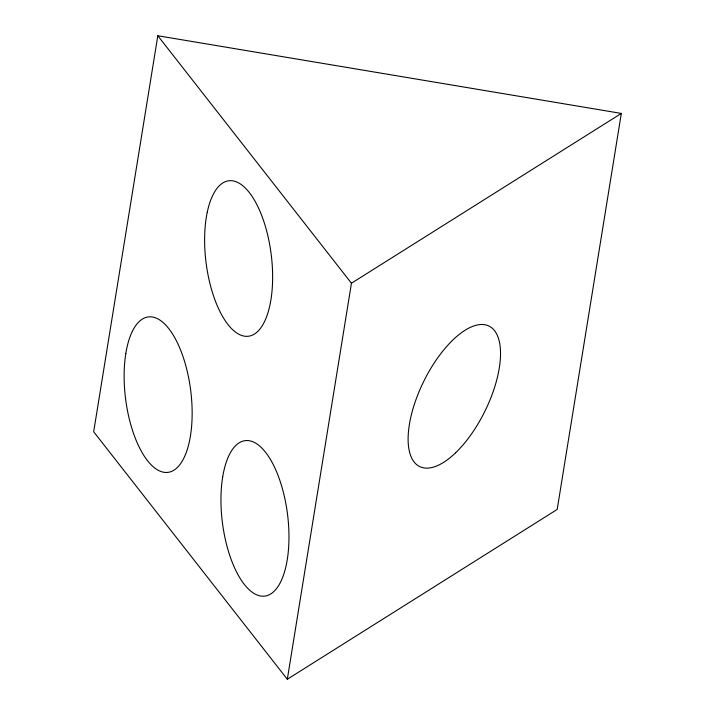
<?xml version="1.0" encoding="UTF-8"?>
<svg xmlns="http://www.w3.org/2000/svg" width="715" height="715" viewBox="0 0 715 715"><rect width="100%" height="100%" fill="white"/><g stroke="black" fill="none" stroke-linecap="round" stroke-linejoin="round"><path stroke-width="1.07" d="M157.809 35.75L93.674 431.771L287.314 679.25L557.191 509.438L621.326 113.417L157.809 35.75L351.449 283.229L287.314 679.25M351.449 283.229L621.326 113.417M455.634 452.765A78.337 34.034 -63.7 0 0 493.69 329.651A78.337 34.034 -63.7 0 0 413.645 406.594A78.337 34.034 -63.7 0 0 455.634 452.765M125.84 353.389A78.337 32.819 82.8 0 0 164.995 472.418A78.337 32.819 82.8 0 0 183.514 358.099A78.337 32.819 82.8 0 0 125.84 353.389M222.66 477.128A78.337 32.819 82.8 0 0 261.815 596.158A78.337 32.819 82.8 0 0 280.334 481.839A78.337 32.819 82.8 0 0 222.66 477.128M207.234 212.328A78.337 32.819 82.8 0 0 242.912 335.844A78.337 32.819 82.8 0 0 265.649 227.316A78.337 32.819 82.8 0 0 207.234 212.328"/></g></svg>
